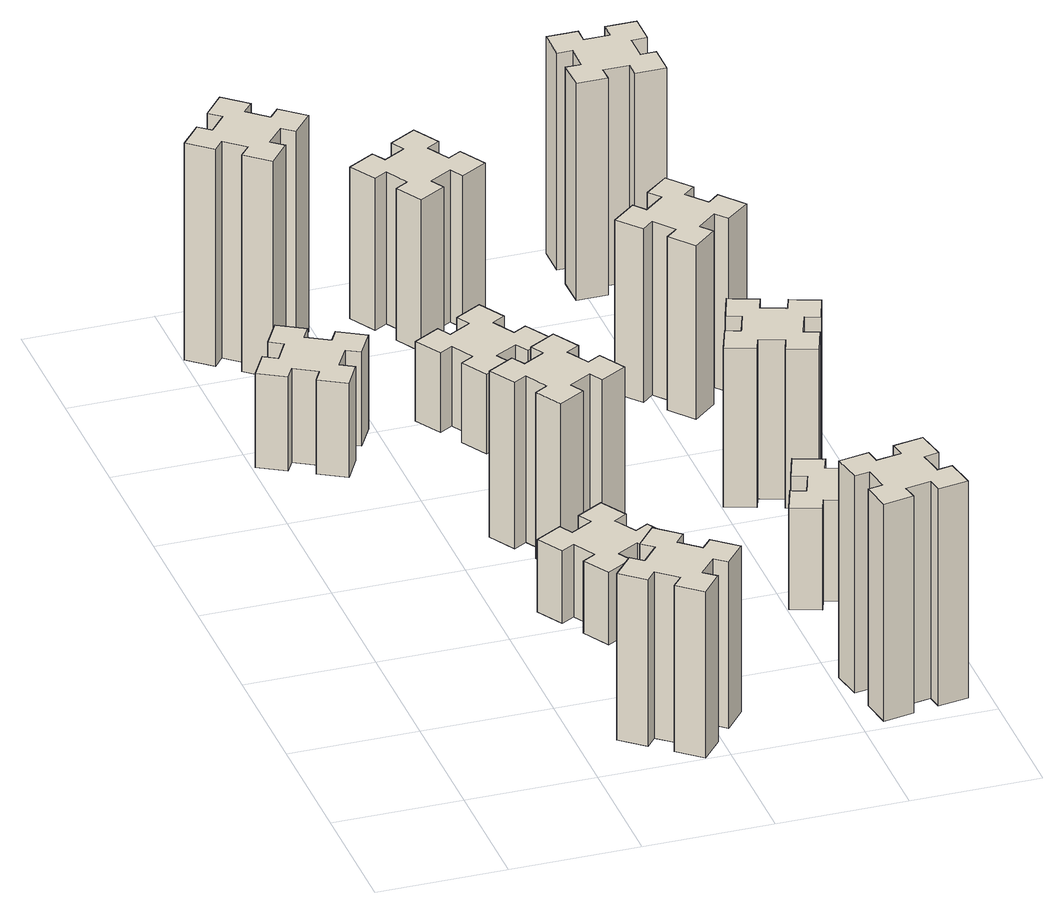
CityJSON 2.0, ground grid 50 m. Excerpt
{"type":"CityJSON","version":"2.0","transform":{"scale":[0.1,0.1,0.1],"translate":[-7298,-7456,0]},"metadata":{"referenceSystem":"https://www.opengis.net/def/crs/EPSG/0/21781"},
"CityObjects":{
"building1":{"type":"Building","attributes":{"class":"1000","function":"1000","usage":"1000","yearOfConstruction":2016,"roofType":"1000","measuredHeight":69,"storeysAboveGround":30,"storeysBelowGround":0},"geometry":[{"type":"Solid","lod":"1","boundaries":[[[[0,1,2,3,4,5,6,7,8,9,10,11,12,13,14,15,16,17,18,19]],[[17,16,20,21]],[[16,15,22,20]],[[15,14,23,22]],[[14,13,24,23]],[[13,12,25,24]],[[12,11,26,25]],[[11,10,27,26]],[[10,9,28,27]],[[9,8,29,28]],[[8,7,30,29]],[[7,6,31,30]],[[6,5,32,31]],[[5,4,33,32]],[[4,3,34,33]],[[3,2,35,34]],[[2,1,36,35]],[[1,0,37,36]],[[0,19,38,37]],[[19,18,39,38]],[[18,17,21,39]],[[24,25,26,27,28,29,30,31,32,33,34,35,36,37,38,39,21,20,22,23]]]]}]},
"building2":{"type":"Building","attributes":{"class":"1000","function":"1000","usage":"1000","yearOfConstruction":2016,"roofType":"1000","measuredHeight":39,"storeysAboveGround":30,"storeysBelowGround":0},"geometry":[{"type":"Solid","lod":"1","boundaries":[[[[40,41,42,43,44,45,46,47,48,49,50,51,52,53,54,55,56,57,58,59]],[[57,56,60,61]],[[56,55,62,60]],[[55,54,63,62]],[[54,53,64,63]],[[53,52,65,64]],[[52,51,66,65]],[[51,50,67,66]],[[50,49,68,67]],[[49,48,69,68]],[[48,47,70,69]],[[47,46,71,70]],[[46,45,72,71]],[[45,44,73,72]],[[44,43,74,73]],[[43,42,75,74]],[[42,41,76,75]],[[41,40,77,76]],[[40,59,78,77]],[[59,58,79,78]],[[58,57,61,79]],[[64,65,66,67,68,69,70,71,72,73,74,75,76,77,78,79,61,60,62,63]]]]}]},
"building3":{"type":"Building","attributes":{"class":"1000","function":"1000","usage":"1000","yearOfConstruction":2016,"roofType":"1000","measuredHeight":90,"storeysAboveGround":30,"storeysBelowGround":0},"geometry":[{"type":"Solid","lod":"1","boundaries":[[[[80,81,82,83,84,85,86,87,88,89,90,91,92,93,94,95,96,97,98,99]],[[97,96,100,101]],[[96,95,102,100]],[[95,94,103,102]],[[94,93,104,103]],[[93,92,105,104]],[[92,91,106,105]],[[91,90,107,106]],[[90,89,108,107]],[[89,88,109,108]],[[88,87,110,109]],[[87,86,111,110]],[[86,85,112,111]],[[85,84,113,112]],[[84,83,114,113]],[[83,82,115,114]],[[82,81,116,115]],[[81,80,117,116]],[[80,99,118,117]],[[99,98,119,118]],[[98,97,101,119]],[[104,105,106,107,108,109,110,111,112,113,114,115,116,117,118,119,101,100,102,103]]]]}]},
"building4":{"type":"Building","attributes":{"class":"1000","function":"1000","usage":"1000","yearOfConstruction":2016,"roofType":"1000","measuredHeight":30,"storeysAboveGround":30,"storeysBelowGround":0},"geometry":[{"type":"Solid","lod":"1","boundaries":[[[[120,121,122,123,124,125,126,127,128,129,130,131,132,133,134,135,136,137,138,139]],[[137,136,140,141]],[[136,135,142,140]],[[135,134,143,142]],[[134,133,144,143]],[[133,132,145,144]],[[132,131,146,145]],[[131,130,147,146]],[[130,129,148,147]],[[129,128,149,148]],[[128,127,150,149]],[[127,126,151,150]],[[126,125,152,151]],[[125,124,153,152]],[[124,123,154,153]],[[123,122,155,154]],[[122,121,156,155]],[[121,120,157,156]],[[120,139,158,157]],[[139,138,159,158]],[[138,137,141,159]],[[144,145,146,147,148,149,150,151,152,153,154,155,156,157,158,159,141,140,142,143]]]]}]},
"building5":{"type":"Building","attributes":{"class":"1000","function":"1000","usage":"1000","yearOfConstruction":2016,"roofType":"1000","measuredHeight":69,"storeysAboveGround":30,"storeysBelowGround":0},"geometry":[{"type":"Solid","lod":"1","boundaries":[[[[160,161,162,163,164,165,166,167,168,169,170,171,172,173,174,175,176,177,178,179]],[[177,176,180,181]],[[176,175,182,180]],[[175,174,183,182]],[[174,173,184,183]],[[173,172,185,184]],[[172,171,186,185]],[[171,170,187,186]],[[170,169,188,187]],[[169,168,189,188]],[[168,167,190,189]],[[167,166,191,190]],[[166,165,192,191]],[[165,164,193,192]],[[164,163,194,193]],[[163,162,195,194]],[[162,161,196,195]],[[161,160,197,196]],[[160,179,198,197]],[[179,178,199,198]],[[178,177,181,199]],[[184,185,186,187,188,189,190,191,192,193,194,195,196,197,198,199,181,180,182,183]]]]}]},
"building6":{"type":"Building","attributes":{"class":"1000","function":"1000","usage":"1000","yearOfConstruction":2016,"roofType":"1000","measuredHeight":33,"storeysAboveGround":30,"storeysBelowGround":0},"geometry":[{"type":"Solid","lod":"1","boundaries":[[[[200,201,202,203,204,205,206,207,208,209,210,211,212,213,214,215,216,217,218,219]],[[217,216,220,221]],[[216,215,222,220]],[[215,214,223,222]],[[214,213,224,223]],[[213,212,225,224]],[[212,211,226,225]],[[211,210,227,226]],[[210,209,228,227]],[[209,208,229,228]],[[208,207,230,229]],[[207,206,231,230]],[[206,205,232,231]],[[205,204,233,232]],[[204,203,234,233]],[[203,202,235,234]],[[202,201,236,235]],[[201,200,237,236]],[[200,219,238,237]],[[219,218,239,238]],[[218,217,221,239]],[[224,225,226,227,228,229,230,231,232,233,234,235,236,237,238,239,221,220,222,223]]]]}]},
"building7":{"type":"Building","attributes":{"class":"1000","function":"1000","usage":"1000","yearOfConstruction":2016,"roofType":"1000","measuredHeight":90,"storeysAboveGround":30,"storeysBelowGround":0},"geometry":[{"type":"Solid","lod":"1","boundaries":[[[[240,241,242,243,244,245,246,247,248,249,250,251,252,253,254,255,256,257,258,259]],[[257,256,260,261]],[[256,255,262,260]],[[255,254,263,262]],[[254,253,264,263]],[[253,252,265,264]],[[252,251,266,265]],[[251,250,267,266]],[[250,249,268,267]],[[249,248,269,268]],[[248,247,270,269]],[[247,246,271,270]],[[246,245,272,271]],[[245,244,273,272]],[[244,243,274,273]],[[243,242,275,274]],[[242,241,276,275]],[[241,240,277,276]],[[240,259,278,277]],[[259,258,279,278]],[[258,257,261,279]],[[264,265,266,267,268,269,270,271,272,273,274,275,276,277,278,279,261,260,262,263]]]]}]},
"building8":{"type":"Building","attributes":{"class":"1000","function":"1000","usage":"1000","yearOfConstruction":2016,"roofType":"1000","measuredHeight":63,"storeysAboveGround":30,"storeysBelowGround":0},"geometry":[{"type":"Solid","lod":"1","boundaries":[[[[280,281,282,283,284,285,286,287,288,289,290,291,292,293,294,295,296,297,298,299]],[[297,296,300,301]],[[296,295,302,300]],[[295,294,303,302]],[[294,293,304,303]],[[293,292,305,304]],[[292,291,306,305]],[[291,290,307,306]],[[290,289,308,307]],[[289,288,309,308]],[[288,287,310,309]],[[287,286,311,310]],[[286,285,312,311]],[[285,284,313,312]],[[284,283,314,313]],[[283,282,315,314]],[[282,281,316,315]],[[281,280,317,316]],[[280,299,318,317]],[[299,298,319,318]],[[298,297,301,319]],[[304,305,306,307,308,309,310,311,312,313,314,315,316,317,318,319,301,300,302,303]]]]}]},
"building9":{"type":"Building","attributes":{"class":"1000","function":"1000","usage":"1000","yearOfConstruction":2016,"roofType":"1000","measuredHeight":42,"storeysAboveGround":30,"storeysBelowGround":0},"geometry":[{"type":"Solid","lod":"1","boundaries":[[[[320,321,322,323,324,325,326,327,328,329,330,331,332,333,334,335,336,337,338,339]],[[337,336,340,341]],[[336,335,342,340]],[[335,334,343,342]],[[334,333,344,343]],[[333,332,345,344]],[[332,331,346,345]],[[331,330,347,346]],[[330,329,348,347]],[[329,328,349,348]],[[328,327,350,349]],[[327,326,351,350]],[[326,325,352,351]],[[325,324,353,352]],[[324,323,354,353]],[[323,322,355,354]],[[322,321,356,355]],[[321,320,357,356]],[[320,339,358,357]],[[339,338,359,358]],[[338,337,341,359]],[[344,345,346,347,348,349,350,351,352,353,354,355,356,357,358,359,341,340,342,343]]]]}]},
"building10":{"type":"Building","attributes":{"class":"1000","function":"1000","usage":"1000","yearOfConstruction":2016,"roofType":"1000","measuredHeight":66,"storeysAboveGround":30,"storeysBelowGround":0},"geometry":[{"type":"Solid","lod":"1","boundaries":[[[[360,361,362,363,364,365,366,367,368,369,370,371,372,373,374,375,376,377,378,379]],[[377,376,380,381]],[[376,375,382,380]],[[375,374,383,382]],[[374,373,384,383]],[[373,372,385,384]],[[372,371,386,385]],[[371,370,387,386]],[[370,369,388,387]],[[369,368,389,388]],[[368,367,390,389]],[[367,366,391,390]],[[366,365,392,391]],[[365,364,393,392]],[[364,363,394,393]],[[363,362,395,394]],[[362,361,396,395]],[[361,360,397,396]],[[360,379,398,397]],[[379,378,399,398]],[[378,377,381,399]],[[384,385,386,387,388,389,390,391,392,393,394,395,396,397,398,399,381,380,382,383]]]]}]},
"building11":{"type":"Building","attributes":{"class":"1000","function":"1000","usage":"1000","yearOfConstruction":2016,"roofType":"1000","measuredHeight":72,"storeysAboveGround":30,"storeysBelowGround":0},"geometry":[{"type":"Solid","lod":"1","boundaries":[[[[400,401,402,403,404,405,406,407,408,409,410,411,412,413,414,415,416,417,418,419]],[[417,416,420,421]],[[416,415,422,420]],[[415,414,423,422]],[[414,413,424,423]],[[413,412,425,424]],[[412,411,426,425]],[[411,410,427,426]],[[410,409,428,427]],[[409,408,429,428]],[[408,407,430,429]],[[407,406,431,430]],[[406,405,432,431]],[[405,404,433,432]],[[404,403,434,433]],[[403,402,435,434]],[[402,401,436,435]],[[401,400,437,436]],[[400,419,438,437]],[[419,418,439,438]],[[418,417,421,439]],[[424,425,426,427,428,429,430,431,432,433,434,435,436,437,438,439,421,420,422,423]]]]}]},
"building12":{"type":"Building","attributes":{"class":"1000","function":"1000","usage":"1000","yearOfConstruction":2016,"roofType":"1000","measuredHeight":90,"storeysAboveGround":30,"storeysBelowGround":0},"geometry":[{"type":"Solid","lod":"1","boundaries":[[[[440,441,442,443,444,445,446,447,448,449,450,451,452,453,454,455,456,457,458,459]],[[457,456,460,461]],[[456,455,462,460]],[[455,454,463,462]],[[454,453,464,463]],[[453,452,465,464]],[[452,451,466,465]],[[451,450,467,466]],[[450,449,468,467]],[[449,448,469,468]],[[448,447,470,469]],[[447,446,471,470]],[[446,445,472,471]],[[445,444,473,472]],[[444,443,474,473]],[[443,442,475,474]],[[442,441,476,475]],[[441,440,477,476]],[[440,459,478,477]],[[459,458,479,478]],[[458,457,461,479]],[[464,465,466,467,468,469,470,471,472,473,474,475,476,477,478,479,461,460,462,463]]]]}]}
},
"vertices":[
[776,193,0],[853,129,0],[814,83,0],[906,6,0],[983,98,0],[937,136,0],[1002,213,0],[1048,174,0],[1125,266,0],[1033,343,0],[994,297,0],[918,362,0],[956,408,0],[864,485,0],[787,393,0],[833,354,0],[769,278,0],[723,316,0],[646,224,0],[738,147,0],[769,278,690],[723,316,690],[833,354,690],[787,393,690],[864,485,690],[956,408,690],[918,362,690],[994,297,690],[1033,343,690],[1125,266,690],[1048,174,690],[1002,213,690],[937,136,690],[983,98,690],[906,6,690],[814,83,690],[853,129,690],[776,193,690],[738,147,690],[646,224,690],
[316,2367,0],[366,2454,0],[418,2424,0],[478,2528,0],[374,2588,0],[344,2536,0],[257,2586,0],[287,2638,0],[183,2698,0],[123,2594,0],[175,2564,0],[125,2477,0],[73,2507,0],[13,2403,0],[117,2343,0],[147,2395,0],[234,2345,0],[204,2293,0],[308,2233,0],[368,2337,0],[234,2345,390],[204,2293,390],[147,2395,390],[117,2343,390],[13,2403,390],[73,2507,390],[125,2477,390],[175,2564,390],[123,2594,390],[183,2698,390],[287,2638,390],[257,2586,390],[344,2536,390],[374,2588,390],[478,2528,390],[418,2424,390],[366,2454,390],[316,2367,390],[368,2337,390],[308,2233,390],
[136,3153,0],[213,3089,0],[174,3043,0],[266,2966,0],[343,3058,0],[297,3096,0],[362,3173,0],[408,3134,0],[485,3226,0],[393,3303,0],[354,3257,0],[278,3322,0],[316,3368,0],[224,3445,0],[147,3353,0],[193,3314,0],[129,3238,0],[83,3276,0],[6,3184,0],[98,3107,0],[129,3238,900],[83,3276,900],[193,3314,900],[147,3353,900],[224,3445,900],[316,3368,900],[278,3322,900],[354,3257,900],[393,3303,900],[485,3226,900],[408,3134,900],[362,3173,900],[297,3096,900],[343,3058,900],[266,2966,900],[174,3043,900],[213,3089,900],[136,3153,900],[98,3107,900],[6,3184,900],
[897,965,0],[984,1015,0],[1014,963,0],[1118,1023,0],[1058,1127,0],[1006,1097,0],[956,1184,0],[1008,1214,0],[948,1318,0],[844,1258,0],[874,1206,0],[787,1156,0],[757,1208,0],[653,1148,0],[713,1044,0],[765,1074,0],[815,987,0],[763,957,0],[823,853,0],[927,913,0],[815,987,300],[763,957,300],[765,1074,300],[713,1044,300],[653,1148,300],[757,1208,300],[787,1156,300],[874,1206,300],[844,1258,300],[948,1318,300],[1008,1214,300],[956,1184,300],[1006,1097,300],[1058,1127,300],[1118,1023,300],[1014,963,300],[984,1015,300],[897,965,300],[927,913,300],[823,853,300],
[1006,1637,0],[956,1724,0],[1008,1754,0],[948,1858,0],[844,1798,0],[874,1746,0],[787,1696,0],[757,1748,0],[653,1688,0],[713,1584,0],[765,1614,0],[815,1527,0],[763,1497,0],[823,1393,0],[927,1453,0],[897,1505,0],[984,1555,0],[1014,1503,0],[1118,1563,0],[1058,1667,0],[984,1555,690],[1014,1503,690],[897,1505,690],[927,1453,690],[823,1393,690],[763,1497,690],[815,1527,690],[765,1614,690],[713,1584,690],[653,1688,690],[757,1748,690],[787,1696,690],[874,1746,690],[844,1798,690],[948,1858,690],[1008,1754,690],[956,1724,690],[1006,1637,690],[1058,1667,690],[1118,1563,690],
[765,2454,0],[815,2367,0],[763,2337,0],[823,2233,0],[927,2293,0],[897,2345,0],[984,2395,0],[1014,2343,0],[1118,2403,0],[1058,2507,0],[1006,2477,0],[956,2564,0],[1008,2594,0],[948,2698,0],[844,2638,0],[874,2586,0],[787,2536,0],[757,2588,0],[653,2528,0],[713,2424,0],[787,2536,330],[757,2588,330],[874,2586,330],[844,2638,330],[948,2698,330],[1008,2594,330],[956,2564,330],[1006,2477,330],[1058,2507,330],[1118,2403,330],[1014,2343,330],[984,2395,330],[897,2345,330],[927,2293,330],[823,2233,330],[763,2337,330],[815,2367,330],[765,2454,330],[713,2424,330],[653,2528,330],
[1755,362,0],[1657,345,0],[1647,404,0],[1528,383,0],[1549,265,0],[1608,275,0],[1626,177,0],[1567,167,0],[1587,48,0],[1706,69,0],[1695,128,0],[1794,146,0],[1804,87,0],[1922,107,0],[1901,226,0],[1842,215,0],[1825,314,0],[1884,324,0],[1863,442,0],[1745,421,0],[1825,314,900],[1884,324,900],[1842,215,900],[1901,226,900],[1922,107,900],[1804,87,900],[1794,146,900],[1695,128,900],[1706,69,900],[1587,48,900],[1567,167,900],[1626,177,900],[1608,275,900],[1549,265,900],[1528,383,900],[1647,404,900],[1657,345,900],[1755,362,900],[1745,421,900],[1863,442,900],
[1006,3217,0],[956,3304,0],[1008,3334,0],[948,3438,0],[844,3378,0],[874,3326,0],[787,3276,0],[757,3328,0],[653,3268,0],[713,3164,0],[765,3194,0],[815,3107,0],[763,3077,0],[823,2973,0],[927,3033,0],[897,3085,0],[984,3135,0],[1014,3083,0],[1118,3143,0],[1058,3247,0],[984,3135,630],[1014,3083,630],[897,3085,630],[927,3033,630],[823,2973,630],[763,3077,630],[815,3107,630],[765,3194,630],[713,3164,630],[653,3268,630],[757,3328,630],[787,3276,630],[874,3326,630],[844,3378,630],[948,3438,630],[1008,3334,630],[956,3304,630],[1006,3217,630],[1058,3247,630],[1118,3143,630],
[1641,899,0],[1735,865,0],[1714,809,0],[1827,767,0],[1868,880,0],[1812,901,0],[1846,995,0],[1902,974,0],[1943,1087,0],[1830,1128,0],[1810,1072,0],[1716,1106,0],[1737,1162,0],[1624,1203,0],[1583,1090,0],[1639,1070,0],[1605,976,0],[1549,997,0],[1507,884,0],[1620,843,0],[1605,976,420],[1549,997,420],[1639,1070,420],[1583,1090,420],[1624,1203,420],[1737,1162,420],[1716,1106,420],[1810,1072,420],[1830,1128,420],[1943,1087,420],[1902,974,420],[1846,995,420],[1812,901,420],[1868,880,420],[1827,767,420],[1714,809,420],[1735,865,420],[1641,899,420],[1620,843,420],[1507,884,420],
[1810,1812,0],[1716,1846,0],[1737,1902,0],[1624,1943,0],[1583,1830,0],[1639,1810,0],[1605,1716,0],[1549,1737,0],[1507,1624,0],[1620,1583,0],[1641,1639,0],[1735,1605,0],[1714,1549,0],[1827,1507,0],[1868,1620,0],[1812,1641,0],[1846,1735,0],[1902,1714,0],[1943,1827,0],[1830,1868,0],[1846,1735,660],[1902,1714,660],[1812,1641,660],[1868,1620,660],[1827,1507,660],[1714,1549,660],[1735,1605,660],[1641,1639,660],[1620,1583,660],[1507,1624,660],[1549,1737,660],[1605,1716,660],[1639,1810,660],[1583,1830,660],[1624,1943,660],[1737,1902,660],[1716,1846,660],[1810,1812,660],[1830,1868,660],[1943,1827,660],
[1509,2433,0],[1573,2356,0],[1527,2318,0],[1604,2226,0],[1696,2303,0],[1658,2349,0],[1734,2413,0],[1773,2367,0],[1865,2444,0],[1788,2536,0],[1742,2498,0],[1677,2574,0],[1723,2613,0],[1646,2705,0],[1554,2628,0],[1593,2582,0],[1516,2517,0],[1478,2563,0],[1386,2486,0],[1463,2394,0],[1516,2517,720],[1478,2563,720],[1593,2582,720],[1554,2628,720],[1646,2705,720],[1723,2613,720],[1677,2574,720],[1742,2498,720],[1788,2536,720],[1865,2444,720],[1773,2367,720],[1734,2413,720],[1658,2349,720],[1696,2303,720],[1604,2226,720],[1527,2318,720],[1573,2356,720],[1509,2433,720],[1463,2394,720],[1386,2486,720],
[1575,3195,0],[1675,3195,0],[1675,3135,0],[1795,3135,0],[1795,3255,0],[1735,3255,0],[1735,3355,0],[1795,3355,0],[1795,3475,0],[1675,3475,0],[1675,3415,0],[1575,3415,0],[1575,3475,0],[1455,3475,0],[1455,3355,0],[1515,3355,0],[1515,3255,0],[1455,3255,0],[1455,3135,0],[1575,3135,0],[1515,3255,900],[1455,3255,900],[1515,3355,900],[1455,3355,900],[1455,3475,900],[1575,3475,900],[1575,3415,900],[1675,3415,900],[1675,3475,900],[1795,3475,900],[1795,3355,900],[1735,3355,900],[1735,3255,900],[1795,3255,900],[1795,3135,900],[1675,3135,900],[1675,3195,900],[1575,3195,900],[1575,3135,900],[1455,3135,900]
]}
